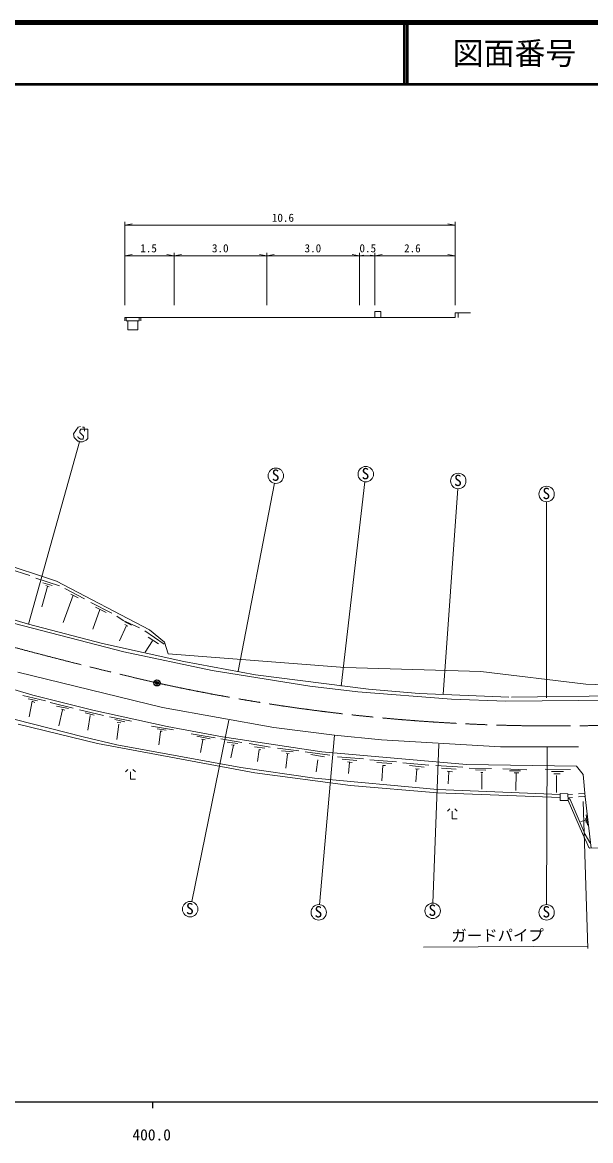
# Model space of a CAD drawing. Units: millimetres, scale not verified. Extents: x 40000 to 680000, y 20000 to 380000.
# Drawn here: x 446897 to 538952, y 198715 to 380000 of the extents above; entities that cross this region are included whole.
import ezdxf
from ezdxf.enums import TextEntityAlignment as Align

# ---------------------------------------------------------------- set-up
doc = ezdxf.new("R2010")
doc.units = ezdxf.units.MM
doc.header["$LTSCALE"] = 1000
doc.header["$PDMODE"] = 32
doc.header["$PDSIZE"] = 500
doc.linetypes.add('CHAIN', pattern=[18.5, 12, -1.5, 3.5, -1.5])
for name, color, linetype, lineweight in [('M-BGD', 7, 'Continuous', 13), ('M-BMK', 2, 'CHAIN', 13), ('M-BMK-SRVR', 3, 'Continuous', 25), ('M-STR-HTXT', 7, 'Continuous', 13), ('M-TTL', 2, 'Continuous', 140), ('M-TTL-BAND', 7, 'Continuous', 25), ('M-TTL-LINE', 7, 'Continuous', 50)]:
    doc.layers.add(name, color=color, linetype=linetype, lineweight=lineweight)
doc.layers.add('M-TTL-TXT', color=7, linetype='Continuous')
doc.styles.add('ＭＳ ゴシック', font='')
doc.styles.get('ＭＳ ゴシック').set_extended_font_data('MS Gothic')

msp = doc.modelspace()

# ---------------------------------------------------------------- linework, layer by layer
at = {"layer": 'M-BGD'}
for p, q in [((463485, 334137), (463485, 347637)), ((463485, 347137), (464666, 347346)), ((463485, 347137), (516985, 347137)), ((516985, 347137), (515803, 347346)), ((516985, 334137), (516985, 347637)), ((471485, 334137), (471485, 342637)), ((486485, 334137), (486485, 342637)), ((501485, 334137), (501485, 342637)), ((503985, 334137), (503985, 342637)), ((463485, 342137), (464666, 342346)), ((463485, 342137), (471485, 342137)), ((471485, 342137), (470303, 342346)), ((471485, 342137), (472666, 342346)), ((471485, 342137), (486485, 342137)), ((486485, 342137), (485303, 342346)), ((486485, 342137), (487666, 342346)), ((486485, 342137), (501485, 342137)), ((501485, 342137), (500303, 342346)), ((501485, 342137), (502223, 342268)), ((501485, 342137), (503985, 342137)), ((503985, 342137), (503246, 342268)), ((503985, 342137), (505166, 342346)), ((503985, 342137), (516985, 342137)), ((516985, 342137), (515803, 342346)), ((463485, 332137), (471485, 332137)), ((463485, 332137), (463735, 332137)), ((463485, 332137), (463485, 331637)), ((463735, 332137), (463735, 331637)), ((466085, 332137), (465835, 332137)), ((465835, 332137), (465835, 331637)), ((466085, 332137), (466085, 331637)), ((471485, 332137), (486485, 332137)), ((486485, 332137), (501485, 332137)), ((501485, 332137), (503985, 332137)), ((503985, 332137), (503985, 333137)), ((503985, 333137), (504985, 333137)), ((503985, 332137), (516985, 332137)), ((504985, 333137), (504985, 332137)), ((516985, 332137), (516985, 332887)), ((516985, 332887), (519485, 332887)), ((517485, 332137), (517485, 332887)), ((463735, 331637), (463985, 331637)), ((463985, 331637), (463985, 330137)), ((463985, 331637), (465585, 331637)), ((463985, 330137), (465585, 330137)), ((465835, 331637), (465585, 331637)), ((465585, 331637), (465585, 330137)), ((455956, 314382), (455194, 313281)), ((456295, 314466), (455956, 314382)), ((456380, 314043), (456210, 313789)), ((456210, 313789), (456210, 313535)), ((457480, 314043), (456380, 314043)), ((456634, 314382), (456888, 314382)), ((456888, 314382), (456972, 313704)), ((457480, 312519), (457480, 314043)), ((456126, 312011), (447913, 282462)), ((455194, 313281), (455279, 312688)), ((455279, 312688), (455872, 312096)), ((455956, 312688), (455872, 312858)), ((455872, 312096), (456041, 312096)), ((456295, 312434), (455956, 312688)), ((456041, 312096), (456126, 312011)), ((456126, 312011), (456634, 312011)), ((456210, 313535), (456803, 312942)), ((456718, 312434), (456295, 312434)), ((456634, 312011), (457226, 312265)), ((456803, 312942), (456718, 312434)), ((457226, 312265), (457480, 312519)), ((487723, 305276), (481864, 274842)), ((502379, 305516), (498544, 272387)), ((517420, 304410), (515054, 271032)), ((531818, 302290), (531818, 270524)), ((430556, 296602), (452400, 289405)), ((444696, 291437), (448082, 290336)), ((423952, 289490), (447913, 282462)), ((449098, 289913), (452908, 288643)), ((450961, 288558), (450030, 285256)), ((450199, 289151), (451723, 288728)), ((450707, 288728), (451215, 288474)), ((452400, 289405), (467471, 281531)), ((455110, 287119), (453501, 282716)), ((453755, 288220), (456972, 286526)), ((454771, 287288), (455956, 286696)), ((457988, 285934), (461375, 284240)), ((459428, 284833), (458327, 281616)), ((458750, 285172), (460444, 284325)), ((462222, 283732), (463238, 283055)), ((463238, 283055), (465862, 281870)), ((445627, 282547), (463322, 277975)), ((447913, 282462), (459851, 279330)), ((463746, 282208), (462645, 279753)), ((463492, 282801), (464592, 282293)), ((463492, 282378), (464000, 282124)), ((466709, 281362), (469868, 279192)), ((467471, 281531), (469926, 279499)), ((459851, 279330), (473059, 276366)), ((467996, 279760), (466811, 277898)), ((468953, 279270), (467273, 280331)), ((469926, 279499), (470519, 277636)), ((422428, 278737), (448590, 270948)), ((463322, 277975), (477631, 274927)), ((470519, 277636), (499136, 275435)), ((473059, 276366), (484658, 274250)), ((446135, 274673), (469588, 268916)), ((477631, 274927), (493464, 272387)), ((484658, 274250), (502946, 271879)), ((499136, 275435), (521150, 274758)), ((521150, 274758), (538168, 272726)), ((493464, 272387), (501253, 271456)), ((538168, 272726), (553492, 272218)), ((446982, 270863), (450622, 270016)), ((447828, 270355), (449352, 270016)), ((448590, 270948), (458327, 268492)), ((501253, 271456), (516408, 270270)), ((502946, 271879), (511159, 271202)), ((511159, 271202), (525722, 270609)), ((516408, 270270), (525214, 269932)), ((547142, 270863), (526145, 270609)), ((439362, 268577), (456718, 264174)), ((448506, 269932), (447998, 267392)), ((448929, 269762), (448506, 269932)), ((451384, 269762), (455110, 268831)), ((452400, 269170), (454348, 268746)), ((453416, 268577), (452824, 265952)), ((453247, 268662), (453755, 268492)), ((456126, 268577), (460020, 267646)), ((458327, 268492), (470350, 265868)), ((469588, 268916), (487622, 265698)), ((525214, 269932), (543671, 270101)), ((457057, 268069), (458551, 267679)), ((457904, 267646), (457480, 265275)), ((461036, 267392), (464592, 266714)), ((461883, 266968), (463492, 266630)), ((462871, 266423), (462279, 266507)), ((480340, 266884), (474325, 237455)), ((446220, 266206), (459089, 263074)), ((462530, 266216), (462191, 263761)), ((467808, 265911), (471364, 265318)), ((470179, 265233), (468739, 265487)), ((469247, 264979), (468993, 262863)), ((469560, 265093), (469222, 265093)), ((470350, 265868), (479324, 264174)), ((474244, 264682), (478139, 264005)), ((487622, 265698), (497443, 264428)), ((456718, 264174), (462222, 262904)), ((459089, 263074), (484574, 258332)), ((462222, 262904), (482288, 259179)), ((475176, 264259), (477292, 263836)), ((476107, 263666), (475768, 261634)), ((475920, 263791), (476512, 263706)), ((479070, 263836), (482457, 263243)), ((479324, 264174), (495411, 261719)), ((480086, 263328), (481780, 263074)), ((481272, 262820), (480788, 262882)), ((483642, 263074), (487029, 262481)), ((495013, 236967), (497443, 264428)), ((497443, 264428), (505063, 263666)), ((505063, 263666), (524367, 262566)), ((514376, 262989), (513407, 237225)), ((481102, 262820), (480679, 260788)), ((484489, 262566), (486182, 262312)), ((485251, 262142), (484997, 260195)), ((485505, 262058), (485251, 262142)), ((488214, 262312), (491686, 261888)), ((488892, 261888), (490754, 261719)), ((489823, 261380), (489569, 259094)), ((489654, 261550), (490101, 261497)), ((492702, 261719), (496681, 261211)), ((493633, 261296), (495834, 260957)), ((495411, 261719), (518864, 259687)), ((524367, 262566), (536982, 262566)), ((531917, 262566), (531822, 236972)), ((494734, 260449), (494480, 258502)), ((497951, 260957), (502184, 260618)), ((498713, 260534), (501084, 260364)), ((499560, 260110), (500322, 260026)), ((499898, 260026), (499729, 258248)), ((503200, 260449), (507518, 260110)), ((504301, 260026), (506756, 259856)), ((505317, 259518), (505148, 257062)), ((505740, 259518), (505317, 259518)), ((508534, 259941), (512768, 259602)), ((509635, 259518), (512006, 259264)), ((513868, 259518), (518271, 259264)), ((518864, 259687), (536644, 259433)), ((536644, 259433), (537744, 258078)), ((464007, 258896), (463607, 258496)), ((464407, 257296), (464407, 258496)), ((465207, 258496), (464807, 258896)), ((482288, 259179), (494226, 257486)), ((484574, 258332), (500068, 256300)), ((494226, 257486), (514122, 255623)), ((510566, 259010), (510820, 258925)), ((510820, 258925), (510651, 256893)), ((510820, 258925), (511159, 259010)), ((514800, 259094), (517170, 258925)), ((515731, 258586), (516578, 258502)), ((515985, 258502), (515900, 256554)), ((519287, 259094), (522905, 259032)), ((521996, 258756), (520303, 258840)), ((521488, 258417), (521150, 258417)), ((521321, 258214), (521321, 255674)), ((524706, 259010), (528600, 258840)), ((525806, 258671), (527584, 258671)), ((526568, 258332), (527330, 258332)), ((526907, 258332), (526822, 255454)), ((531576, 258918), (535683, 258894)), ((532594, 258543), (534583, 258555)), ((532992, 258180), (534022, 258204)), ((533448, 257900), (533413, 255173)), ((537744, 258078), (538083, 254438)), ((465207, 257296), (464407, 257296)), ((500068, 256300), (514122, 255115)), ((514122, 255623), (534019, 254810)), ((514122, 255115), (534019, 254321)), ((534019, 254981), (534019, 253845)), ((534019, 254981), (535287, 254954)), ((534019, 253845), (535289, 253845)), ((535287, 254954), (535289, 253845)), ((535990, 254836), (535287, 254779)), ((535991, 254359), (535288, 254302)), ((535628, 254014), (535288, 254302)), ((535289, 253845), (537660, 248511)), ((538083, 248342), (535628, 254014)), ((537984, 254996), (536987, 254916)), ((537984, 254519), (536988, 254439)), ((538083, 254438), (539014, 246140)), ((516145, 252503), (515745, 252103)), ((516545, 250903), (516545, 252103)), ((517345, 252103), (516945, 252503)), ((517345, 250903), (516545, 250903)), ((538014, 250623), (537380, 250430)), ((538123, 250961), (538207, 250311)), ((538207, 251528), (538441, 249853)), ((537660, 248511), (538337, 246987)), ((538083, 248342), (538845, 247072)), ((538676, 246225), (538337, 246987)), ((538845, 247072), (538922, 246958)), ((538845, 246140), (538676, 246225)), ((541470, 246225), (538845, 246140))]:
    msp.add_line(p, q, dxfattribs=at)
for centre in [(487964, 306503), (502527, 306757), (517513, 305656), (531821, 303540), (474079, 236230), (494907, 235722), (513364, 235976), (531821, 235722)]:
    msp.add_circle(centre, 1250, dxfattribs=at)
at = {"layer": 'M-BMK'}
for centre, radius, start, end in [((609693, 887784), 630821, 251.48486, 257.08504), ((533175, 567053), 301115, 257.63643, 276.74399)]:
    msp.add_arc(centre, radius, start, end, dxfattribs=at)
at = {"layer": 'M-BMK-SRVR'}
msp.add_circle((468702, 272922), 500, dxfattribs=at)
msp.add_point((468702, 272922), dxfattribs=at)
at = {"layer": 'M-STR-HTXT'}
for p, q in [((537755, 253708), (538506, 229884)), ((538495, 230231), (511861, 230105))]:
    msp.add_line(p, q, dxfattribs=at)
at = {"layer": 'M-TTL'}
msp.add_line((680000, 380000), (40000, 380000), dxfattribs=at)
at = {"layer": 'M-TTL-BAND'}
for p, q in [((40000, 205000), (579000, 205000)), ((468000, 205000), (468000, 204000))]:
    msp.add_line(p, q, dxfattribs=at)
at = {"layer": 'M-TTL-LINE'}
for p, q in [((508747, 380000), (508747, 370000)), ((509247, 380000), (509247, 370000)), ((40000, 370000), (680000, 370000))]:
    msp.add_line(p, q, dxfattribs=at)

# ---------------------------------------------------------------- texts
at = {"layer": 'M-BGD', "style": 'ＭＳ ゴシック'}
for s, height, p in [('10.6', 1320, (487306, 347275)), ('1.5', 1320, (465997, 342324)), ('3.0', 1320, (477609, 342324)), ('3.0', 1320, (492609, 342324)), ('0.5', 1320, (501505, 342324)), ('2.6', 1320, (508734, 342324)), ('S', 1833, (487285, 305129)), ('S', 1833, (501848, 305383)), ('S', 1833, (516834, 304283)), ('S', 1833, (531143, 302166)), ('S', 1833, (473400, 234856)), ('S', 1833, (494228, 234348)), ('S', 1833, (512685, 234602)), ('S', 1833, (531143, 234348))]:
    msp.add_text(s, height=height, dxfattribs=at).set_placement(p, align=Align.BOTTOM_LEFT)
at = {"layer": 'M-STR-HTXT', "style": 'ＭＳ ゴシック'}
msp.add_text('ガードパイプ', height=1833, rotation=0.27, dxfattribs=at).set_placement((516387, 230479), align=Align.BOTTOM_LEFT)
at = {"layer": 'M-TTL-BAND', "style": 'ＭＳ ゴシック'}
msp.add_text('400.0', height=1833, dxfattribs=at).set_placement((467844, 198195), align=Align.BOTTOM_CENTER)
at = {"layer": 'M-TTL-TXT', "style": 'ＭＳ ゴシック'}
msp.add_text('図面番号', height=3666, dxfattribs=at).set_placement((526622, 375000), align=Align.MIDDLE_CENTER)

doc.saveas('drawing.dxf')
